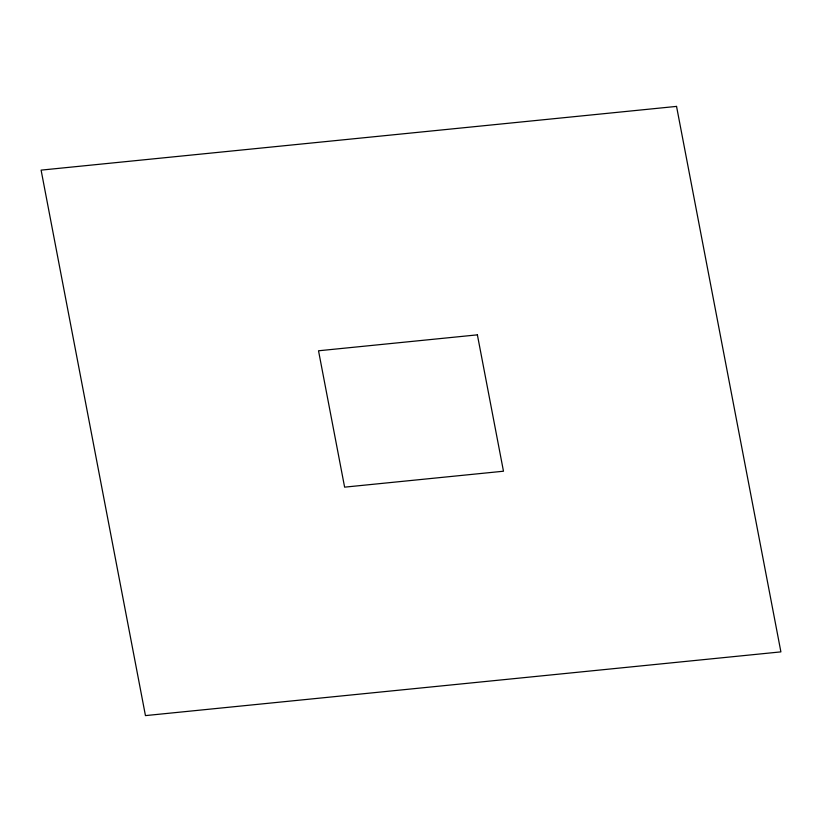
<?xml version="1.0" encoding="UTF-8"?>
<svg xmlns="http://www.w3.org/2000/svg" width="822" height="822" viewBox="0 0 822 822"><rect width="100%" height="100%" fill="white"/><g stroke="black" fill="none" stroke-linecap="round" stroke-linejoin="round"><path stroke-width="1.23" d="M676.547 106.398L41.1 170.123L145.453 715.602L780.9 651.877L676.547 106.398M477.387 334.852L318.525 350.778L344.613 487.148L503.475 471.222L477.387 334.852"/></g></svg>
